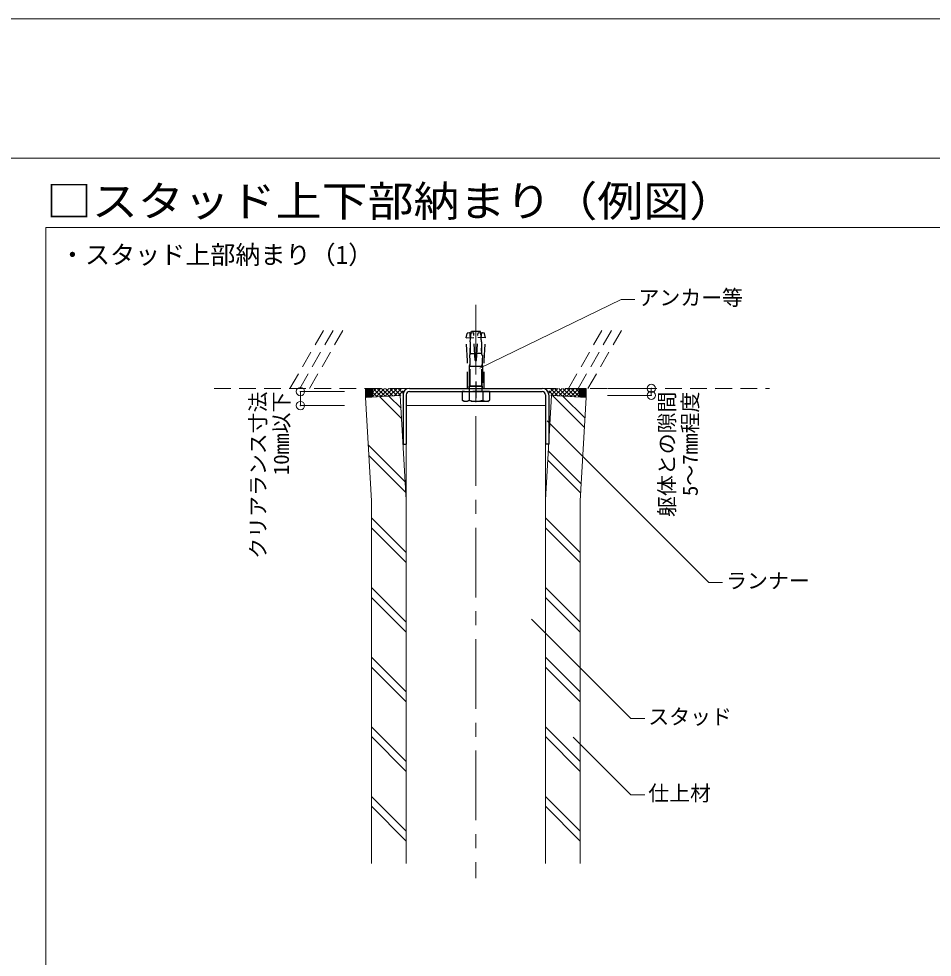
# Model space of a CAD drawing. Units: millimetres on the paper, enlarged 120 times, with parts at other scales. Extents: x -23400 to 38824, y -71984 to 16500.
# Drawn here: x 0 to 7872, y 8416 to 16500 of the extents above; entities that cross this region are included whole.
import ezdxf
from ezdxf.enums import TextEntityAlignment as Align

# ---------------------------------------------------------------- set-up
doc = ezdxf.new("R2010")
doc.units = ezdxf.units.MM
doc.header["$LTSCALE"] = 120
doc.header["$PDMODE"] = 32
doc.header["$PDSIZE"] = 72
doc.linetypes.add('CHAIN1', pattern=[8, 5, -1, 1, -1])
doc.linetypes.add('DASHED1', pattern=[1.8, 1.2, -0.6])
for name, color, linetype, lineweight in [('4-0_中心線', 4, 'CHAIN1', 18), ('4-2_SQバー', 3, 'Continuous', 18), ('4-3_ランナー', 2, 'Continuous', 25), ('4-5_寸法', 7, 'Continuous', 9), ('4-6_文字・矢印', 7, 'Continuous', 18), ('4-9_躯体他', 4, 'DASHED1', 9), ('4-C_ビス・アンカーボルト・強調図形', 2, 'DASHED1', 25), ('4-D_パネル', 4, 'Continuous', 9), ('F-3_ランナー', 4, 'Continuous', 9)]:
    doc.layers.add(name, color=color, linetype=linetype, lineweight=lineweight)
doc.layers.add('F-6_文字・矢印', color=7, linetype='Continuous')
doc.styles.add('ＭＳ ゴシック', font='')
doc.styles.get('ＭＳ ゴシック').set_extended_font_data('MS Gothic')

msp = doc.modelspace()

# ---------------------------------------------------------------- linework, layer by layer
at = {"layer": '4-0_中心線', "lineweight": 9}
msp.add_line((3939.5, 14036.1), (3939.5, 9096.1), dxfattribs=at)
at = {"layer": '4-2_SQバー'}
for p, q in [((3339.5, 13168.5), (4539.5, 13168.5)), ((3339.5, 13168.5), (3339.5, 9223.1)), ((4539.5, 13168.5), (4539.5, 9223.1))]:
    msp.add_line(p, q, dxfattribs=at)
at = {"layer": '4-3_ランナー'}
for p, q in [((3311.9, 13260.9), (3311.9, 12836.1)), ((3339.5, 13260.9), (3339.5, 12836.1)), ((3367.1, 13316.1), (4511.9, 13316.1)), ((3367.1, 13288.5), (4511.9, 13288.5)), ((4539.5, 13260.9), (4539.5, 12836.1)), ((4567.1, 13260.9), (4567.1, 12836.1)), ((3311.9, 12836.1), (3339.5, 12836.1)), ((4567.1, 12836.1), (4539.5, 12836.1))]:
    msp.add_line(p, q, dxfattribs=at)
at = {"layer": '4-3_ランナー', "linetype": 'DASHED1'}
msp.add_line((3867.5, 13316.1), (4011.5, 13316.1), dxfattribs=at)
msp.add_line((3867.5, 13316.1), (4011.5, 13316.1), dxfattribs=at)
at = {"layer": '4-3_ランナー'}
for centre, radius, start, end in [((3367.1, 13260.9), 55.2, 90, 180), ((3367.1, 13260.9), 27.6, 90, 180), ((4511.9, 13260.9), 55.2, 0, 90), ((4511.9, 13260.9), 27.6, 0, 90)]:
    msp.add_arc(centre, radius, start, end, dxfattribs=at)
at = {"layer": '4-5_寸法', "color": 4}
for p, q in [((2427.6, 13288.5), (2805.9, 13288.5)), ((2427.6, 13288.5), (2427.6, 13168.5)), ((5451.4, 13316.1), (5073.1, 13316.1)), ((5451.4, 13316.1), (5451.4, 13256.1)), ((5451.4, 13256.1), (5073.1, 13256.1)), ((2427.6, 13168.5), (2805.9, 13168.5))]:
    msp.add_line(p, q, dxfattribs=at)
at = {"layer": '4-5_寸法'}
for p in [(5451.4, 13316.1), (2427.6, 13288.5), (5451.4, 13256.1), (2427.6, 13168.5)]:
    msp.add_point(p, dxfattribs=at)
at = {"layer": '4-6_文字・矢印'}
for p, q in [((5190.6, 14082.4), (3973.1, 13490.6)), ((5190.6, 14082.4), (5310.6, 14082.4)), ((5946.1, 11643.7), (4554.2, 13035.6)), ((5946.1, 11643.7), (6066.1, 11643.7)), ((5275.4, 10472.2), (4419.9, 11327.6)), ((5275.4, 10472.2), (5395.4, 10472.2)), ((5275.4, 9813.8), (4777.7, 10311.5)), ((5275.4, 9813.8), (5395.4, 9813.8))]:
    msp.add_line(p, q, dxfattribs=at)
at = {"layer": '4-9_躯体他'}
for p, q in [((2337.5, 13316.1), (2639.2, 13838.7)), ((2421.5, 13316.1), (2723.2, 13838.7)), ((2505.5, 13316.1), (2807.2, 13838.7)), ((4737.5, 13316.1), (5039.2, 13838.7)), ((4821.5, 13316.1), (5123.2, 13838.7)), ((4905.5, 13316.1), (5207.2, 13838.7)), ((1682.9, 13316.1), (6470, 13316.1))]:
    msp.add_line(p, q, dxfattribs=at)
at = {"layer": '4-C_ビス・アンカーボルト・強調図形'}
for p, q in [((3857.1, 13750.6), (3864.7, 13788.3)), ((3857.1, 13750.6), (3923, 13754.1)), ((3867.5, 13554.4), (3857.1, 13750.6)), ((3920.8, 13795.8), (3870.3, 13793.1)), ((3892.9, 13733.4), (3889.9, 13788.1)), ((3891.5, 13718.1), (3898.2, 13794.6)), ((3898.2, 13794.6), (3899.1, 13804.5)), ((3899.1, 13804.5), (3902.7, 13808.1)), ((3902.7, 13808.1), (3976.4, 13808.1)), ((3933.5, 13556.1), (3920.8, 13795.8)), ((3945.5, 13556.1), (3958.3, 13795.8)), ((4021.9, 13750.6), (3956, 13754.1)), ((4008.7, 13793.1), (3958.3, 13795.8)), ((3980, 13804.5), (3976.4, 13808.1)), ((3980.8, 13794.6), (3980, 13804.5)), ((3987.5, 13718.1), (3980.8, 13794.6)), ((3986.2, 13733.4), (3989.1, 13788.1)), ((4011.5, 13554.4), (4021.9, 13750.6)), ((4021.9, 13750.6), (4014.3, 13788.3)), ((3891.5, 13718.1), (3891.5, 13616.1)), ((3883.6, 13601.5), (3884, 13601.6)), ((3883.6, 13601.5), (3886.1, 13554.9)), ((3889.7, 13607.3), (3891.5, 13661.4)), ((3891.5, 13616.1), (3930.3, 13616.1)), ((3930.3, 13616.1), (3948.7, 13616.1)), ((3989.4, 13607.3), (3987.5, 13661.4)), ((3995.4, 13601.5), (3992.9, 13554.9)), ((3995.4, 13601.5), (3995, 13601.6)), ((3867.5, 13316.1), (3867.5, 13554.4)), ((3886.1, 13522.1), (3882.4, 13508.1)), ((3882.4, 13508.1), (3996.7, 13508.1)), ((3882.4, 13508.1), (3882.4, 13334.7)), ((3885.5, 13288.5), (3885.5, 13501.3)), ((3886.1, 13554.9), (3886.1, 13522.1)), ((3889.1, 13508.1), (3886.1, 13522.1)), ((3889.1, 13338.6), (3889.1, 13508.1)), ((3933.5, 13556.1), (3945.5, 13556.1)), ((3989.9, 13508.1), (3992.9, 13522.1)), ((3989.9, 13338.6), (3989.9, 13508.1)), ((3992.9, 13554.9), (3992.9, 13522.1)), ((3992.9, 13522.1), (3996.7, 13508.1)), ((3993.5, 13288.5), (3993.5, 13501.3)), ((3996.7, 13508.1), (3996.7, 13334.7)), ((4011.5, 13316.1), (4011.5, 13554.4)), ((3889.1, 13338.6), (3989.9, 13338.6)), ((3889.1, 13338.6), (3989.9, 13338.6)), ((3939.5, 13374.8), (3939.5, 13228.5)), ((4057.1, 13288.5), (3821.9, 13288.5)), ((4057.1, 13288.5), (3821.9, 13288.5)), ((3821.9, 13288.5), (3821.9, 13213.6)), ((3880.7, 13288.5), (3880.7, 13213.6)), ((3881.3, 13334.1), (3997.7, 13334.1)), ((3881.3, 13334.1), (3997.7, 13334.1)), ((3998.3, 13288.5), (3998.3, 13213.6)), ((4057.1, 13288.5), (4057.1, 13213.6)), ((3837.7, 13204.5), (3821.9, 13213.6)), ((4041.4, 13204.5), (3837.7, 13204.5)), ((4041.4, 13204.5), (4057.1, 13213.6))]:
    msp.add_line(p, q, dxfattribs=at)
for points in [[(3987.5, 13718.1), (3987.5, 13616.1), (3948.7, 13616.1)], [(3881.3, 13316.1), (3881.3, 13334.1), (3889.1, 13338.6)], [(3881.3, 13316.1), (3881.3, 13334.1), (3889.1, 13338.6)], [(3997.7, 13316.1), (3997.7, 13334.1), (3989.9, 13338.6)], [(3997.7, 13316.1), (3997.7, 13334.1), (3989.9, 13338.6)]]:
    msp.add_lwpolyline(points, dxfattribs=at)
for centre, radius, start, end in [((3870.6, 13787.1), 6, 93.04141, 168.54141), ((3884, 13787.8), 6, 3.04141, 93.04141), ((3995.1, 13787.8), 6, 86.95857, 176.95857), ((4008.4, 13787.1), 6, 11.45857, 86.95857), ((3883.7, 13607.5), 6, 273.04141, 358.04141), ((3995.4, 13607.5), 6, 181.95857, 266.95857), ((3860.4, 13285.8), 81.8, 241.95868, 263.65706), ((3849.3, 13263), 58.5, 271.95541, 302.42882), ((3939.5, 13399.1), 194.6, 252.41203, 287.58795), ((4029.7, 13263), 58.5, 237.57117, 268.04457), ((4018.7, 13285.8), 81.8, 276.34293, 298.04131)]:
    msp.add_arc(centre, radius, start, end, dxfattribs=at)
at = {"layer": '4-D_パネル'}
for p, q in [((2988.5, 13257.4), (3047.2, 13316.1)), ((2988.5, 13259.1), (3045.5, 13316.1)), ((2988.5, 13260.8), (3043.8, 13316.1)), ((2988.5, 13262.5), (3042.1, 13316.1)), ((2988.5, 13264.2), (3040.4, 13316.1)), ((2988.5, 13265.9), (3038.7, 13316.1)), ((2988.5, 13267.6), (3037, 13316.1)), ((2988.5, 13269.3), (3035.3, 13316.1)), ((2988.5, 13271), (3033.7, 13316.1)), ((2988.5, 13272.7), (3032, 13316.1)), ((2988.5, 13274.4), (3030.3, 13316.1)), ((2988.5, 13276.1), (3028.6, 13316.1)), ((2988.5, 13277.8), (3026.9, 13316.1)), ((2988.5, 13279.5), (3025.2, 13316.1)), ((2988.5, 13281.2), (3023.5, 13316.1)), ((2988.5, 13282.9), (3021.8, 13316.1)), ((2988.5, 13284.6), (3020.1, 13316.1)), ((2988.5, 13286.2), (3018.4, 13316.1)), ((2988.5, 13287.9), (3016.7, 13316.1)), ((2988.5, 13289.6), (3015, 13316.1)), ((2988.5, 13291.3), (3013.3, 13316.1)), ((2988.5, 13293), (3011.6, 13316.1)), ((2988.5, 13294.7), (3009.9, 13316.1)), ((2988.5, 13296.4), (3008.2, 13316.1)), ((2988.5, 13298.1), (3006.5, 13316.1)), ((2988.5, 13299.8), (3004.8, 13316.1)), ((2988.5, 13301.5), (3003.1, 13316.1)), ((2988.5, 13303.2), (3001.4, 13316.1)), ((2988.5, 13304.9), (2999.7, 13316.1)), ((2988.5, 13306.6), (2998, 13316.1)), ((2988.5, 13308.3), (2996.3, 13316.1)), ((2988.5, 13310), (2994.6, 13316.1)), ((2988.5, 13311.7), (2992.9, 13316.1)), ((2988.5, 13313.4), (2991.2, 13316.1)), ((2988.5, 13315.1), (2989.5, 13316.1)), ((2988.5, 13255.7), (3048.5, 13315.7)), ((2988.5, 13254), (3048.5, 13314)), ((2988.5, 13252.3), (3048.5, 13312.3)), ((2988.5, 13250.6), (3048.5, 13310.6)), ((2988.5, 13248.9), (3048.5, 13308.9)), ((2988.5, 13247.2), (3048.5, 13307.2)), ((2988.5, 13245.5), (3048.5, 13305.5)), ((2988.5, 13243.8), (3048.5, 13303.8)), ((2988.5, 13242.1), (3048.5, 13302.1)), ((2988.5, 13240.4), (3048.5, 13300.4)), ((2988.7, 13238.9), (3048.5, 13298.7)), ((2990.5, 13239), (3048.5, 13297)), ((2992.3, 13239.1), (3048.5, 13295.3)), ((2994.1, 13239.2), (3048.5, 13293.6)), ((2995.9, 13239.3), (3048.5, 13291.9)), ((2997.7, 13239.4), (3048.5, 13290.2)), ((2999.5, 13239.5), (3048.5, 13288.5)), ((3001.3, 13239.6), (3048.5, 13286.9)), ((3003.1, 13239.7), (3048.5, 13285.2)), ((3004.9, 13239.8), (3048.5, 13283.5)), ((3006.7, 13240), (3048.5, 13281.8)), ((3008.5, 13240.1), (3048.5, 13280.1)), ((3010.3, 13240.2), (3048.5, 13278.4)), ((3012.1, 13240.3), (3048.5, 13276.7)), ((3013.9, 13240.4), (3048.5, 13275)), ((3015.7, 13240.5), (3048.5, 13273.3)), ((3017.5, 13240.6), (3048.5, 13271.6)), ((3019.3, 13240.7), (3048.5, 13269.9)), ((3021.1, 13240.8), (3048.5, 13268.2)), ((3022.9, 13240.9), (3048.5, 13266.5)), ((3024.7, 13241), (3048.5, 13264.8)), ((3026.5, 13241.1), (3048.5, 13263.1)), ((3028.3, 13241.2), (3048.5, 13261.4)), ((3030.1, 13241.3), (3048.5, 13259.7)), ((3031.9, 13241.4), (3048.5, 13258)), ((3048.5, 13283.6), (3081.1, 13316.1)), ((3048.5, 13247.6), (3117.1, 13316.1)), ((3048.5, 13284.8), (3088.7, 13244.7)), ((3053.2, 13316.1), (3122.7, 13246.6)), ((3081.2, 13244.2), (3153.1, 13316.1)), ((3089.2, 13316.1), (3156.8, 13248.6)), ((3119.4, 13246.4), (3189.1, 13316.1)), ((3125.2, 13316.1), (3190.8, 13250.5)), ((3157.6, 13248.6), (3225.1, 13316.1)), ((3161.2, 13316.1), (3224.9, 13252.5)), ((3195.8, 13250.8), (3261.1, 13316.1)), ((3197.2, 13316.1), (3258.9, 13254.5)), ((3233.2, 13316.1), (3293.2, 13256.1)), ((3234, 13253), (3297.1, 13316.1)), ((3269.2, 13316.1), (3309.5, 13275.8)), ((3272.2, 13255.2), (3311.9, 13295)), ((3297.1, 13316.1), (3297.2, 13316.2)), ((4606.9, 13255.2), (4567.1, 13295)), ((4609.8, 13316.1), (4569.5, 13275.8)), ((4582, 13316.1), (4581.9, 13316.2)), ((4645.1, 13253), (4582, 13316.1)), ((4645.8, 13316.1), (4585.8, 13256.1)), ((4683.3, 13250.8), (4618, 13316.1)), ((4681.8, 13316.1), (4620.1, 13254.5)), ((4721.5, 13248.6), (4654, 13316.1)), ((4717.8, 13316.1), (4654.2, 13252.5)), ((4753.8, 13316.1), (4688.2, 13250.5)), ((4759.7, 13246.4), (4690, 13316.1)), ((4789.8, 13316.1), (4722.3, 13248.6)), ((4797.9, 13244.2), (4726, 13316.1)), ((4825.8, 13316.1), (4756.3, 13246.6)), ((4830.5, 13247.6), (4762, 13316.1)), ((4830.5, 13284.8), (4790.4, 13244.7)), ((4830.5, 13283.6), (4798, 13316.1)), ((4830.5, 13256.4), (4890.2, 13316.1)), ((4830.5, 13258.1), (4888.5, 13316.1)), ((4830.5, 13259.8), (4886.8, 13316.1)), ((4830.5, 13261.5), (4885.1, 13316.1)), ((4830.5, 13263.2), (4883.4, 13316.1)), ((4830.5, 13264.9), (4881.7, 13316.1)), ((4830.5, 13266.6), (4880, 13316.1)), ((4830.5, 13268.3), (4878.4, 13316.1)), ((4830.5, 13270), (4876.7, 13316.1)), ((4830.5, 13271.7), (4875, 13316.1)), ((4830.5, 13273.4), (4873.3, 13316.1)), ((4830.5, 13275.1), (4871.6, 13316.1)), ((4830.5, 13276.8), (4869.9, 13316.1)), ((4830.5, 13278.5), (4868.2, 13316.1)), ((4830.5, 13280.2), (4866.5, 13316.1)), ((4830.5, 13281.9), (4864.8, 13316.1)), ((4830.5, 13283.6), (4863.1, 13316.1)), ((4830.5, 13285.3), (4861.4, 13316.1)), ((4830.5, 13287), (4859.7, 13316.1)), ((4830.5, 13288.7), (4858, 13316.1)), ((4830.5, 13290.4), (4856.3, 13316.1)), ((4830.5, 13292.1), (4854.6, 13316.1)), ((4830.5, 13293.7), (4852.9, 13316.1)), ((4830.5, 13295.4), (4851.2, 13316.1)), ((4830.5, 13297.1), (4849.5, 13316.1)), ((4830.5, 13298.8), (4847.8, 13316.1)), ((4830.5, 13300.5), (4846.1, 13316.1)), ((4830.5, 13302.2), (4844.4, 13316.1)), ((4830.5, 13303.9), (4842.7, 13316.1)), ((4830.5, 13305.6), (4841, 13316.1)), ((4830.5, 13307.3), (4839.3, 13316.1)), ((4830.5, 13309), (4837.6, 13316.1)), ((4830.5, 13310.7), (4835.9, 13316.1)), ((4830.5, 13312.4), (4834.2, 13316.1)), ((4830.5, 13314.1), (4832.5, 13316.1)), ((4830.5, 13315.8), (4830.8, 13316.1)), ((4830.5, 13254.7), (4890.5, 13314.7)), ((4830.5, 13253), (4890.5, 13313)), ((4830.5, 13251.3), (4890.5, 13311.3)), ((4830.5, 13249.6), (4890.5, 13309.6)), ((4830.5, 13247.9), (4890.5, 13307.9)), ((4830.5, 13246.2), (4890.5, 13306.2)), ((4830.5, 13244.5), (4890.5, 13304.5)), ((4830.5, 13242.8), (4890.5, 13302.8)), ((4831.7, 13242.3), (4890.5, 13301.1)), ((4833.3, 13242.2), (4890.5, 13299.4)), ((4834.9, 13242.1), (4890.5, 13297.7)), ((4836.5, 13242), (4890.5, 13296)), ((4838.1, 13241.9), (4890.5, 13294.4)), ((4839.7, 13241.8), (4890.5, 13292.7)), ((4841.3, 13241.7), (4890.5, 13291)), ((4842.9, 13241.6), (4890.5, 13289.3)), ((4844.5, 13241.6), (4890.5, 13287.6)), ((4846.1, 13241.5), (4890.5, 13285.9)), ((4847.7, 13241.4), (4890.5, 13284.2)), ((4849.3, 13241.3), (4890.5, 13282.5)), ((4850.9, 13241.2), (4890.5, 13280.8)), ((4852.5, 13241.1), (4890.5, 13279.1)), ((4854.1, 13241), (4890.5, 13277.4)), ((4855.8, 13240.9), (4890.5, 13275.7)), ((4857.4, 13240.8), (4890.5, 13274)), ((4859, 13240.7), (4890.5, 13272.3)), ((4860.6, 13240.6), (4890.5, 13270.6)), ((4862.2, 13240.5), (4890.5, 13268.9)), ((4863.8, 13240.4), (4890.5, 13267.2)), ((4865.4, 13240.4), (4890.5, 13265.5)), ((4867, 13240.3), (4890.5, 13263.8)), ((4868.6, 13240.2), (4890.5, 13262.1)), ((4870.2, 13240.1), (4890.5, 13260.4)), ((4871.8, 13240), (4890.5, 13258.7)), ((3287.8, 13256.1), (2988.5, 13238.9)), ((3039.8, 12347.5), (2988.5, 13238.9)), ((3033.7, 13241.5), (3048.5, 13256.3)), ((3035.5, 13241.6), (3048.5, 13254.6)), ((3037.3, 13241.7), (3048.5, 13252.9)), ((3039.1, 13241.8), (3048.5, 13251.2)), ((3040.9, 13241.9), (3048.5, 13249.5)), ((3042.7, 13242), (3048.5, 13247.8)), ((3044.5, 13242.1), (3048.5, 13246.1)), ((3046.3, 13242.2), (3048.5, 13244.4)), ((3048.1, 13242.3), (3048.5, 13242.7)), ((3048.5, 13248.8), (3054.6, 13242.7)), ((3299.2, 13056.5), (3109.8, 13245.9)), ((3294.1, 13146.5), (3190.1, 13250.5)), ((3339.5, 12356.1), (3287.8, 13256.1)), ((4539.5, 12356.1), (4591.3, 13256.1)), ((4591.3, 13256.1), (4890.5, 13238.9)), ((4875.6, 12980.1), (4600.1, 13255.6)), ((4880.3, 13060.3), (4690.1, 13250.4)), ((4830.5, 13248.8), (4824.4, 13242.7)), ((4890.5, 13238.9), (4830.5, 13242.4)), ((4839.3, 12347.5), (4890.5, 13238.9)), ((4873.4, 13239.9), (4890.5, 13257)), ((4875, 13239.8), (4890.5, 13255.3)), ((4876.6, 13239.7), (4890.5, 13253.6)), ((4878.2, 13239.6), (4890.5, 13251.9)), ((4879.8, 13239.5), (4890.5, 13250.2)), ((4881.4, 13239.4), (4890.5, 13248.5)), ((4883, 13239.3), (4890.5, 13246.8)), ((4884.6, 13239.2), (4890.5, 13245.1)), ((4886.2, 13239.2), (4890.5, 13243.4)), ((4887.8, 13239.1), (4890.5, 13241.7)), ((4889.5, 13239), (4890.5, 13240)), ((3330.7, 12509.9), (3012.1, 12828.5)), ((4847.6, 12492.9), (4563.7, 12776.9)), ((3335.9, 12419.9), (3017.3, 12738.4)), ((4843, 12412.7), (4559.1, 12696.6)), ((3039.5, 9223.1), (3039.5, 12356.1)), ((3339.5, 9223.1), (3339.5, 12356.1)), ((4539.5, 9223.1), (4539.5, 12356.1)), ((4839.5, 9223.1), (4839.5, 12356.1)), ((3339.5, 11901.1), (3039.5, 12201.1)), ((4839.5, 11901.1), (4539.5, 12201.1)), ((3339.5, 11816.2), (3039.5, 12116.2)), ((4839.5, 11816.2), (4539.5, 12116.2)), ((3339.5, 11301.1), (3039.5, 11601.1)), ((4839.5, 11301.1), (4539.5, 11601.1)), ((3339.5, 11216.2), (3039.5, 11516.2)), ((4839.5, 11216.2), (4539.5, 11516.2)), ((3339.5, 10701.1), (3039.5, 11001.1)), ((4839.5, 10701.1), (4539.5, 11001.1)), ((3339.5, 10616.2), (3039.5, 10916.2)), ((4839.5, 10616.2), (4539.5, 10916.2)), ((3339.5, 10101.1), (3039.5, 10401.1)), ((4839.5, 10101.1), (4539.5, 10401.1)), ((3339.5, 10016.2), (3039.5, 10316.2)), ((4839.5, 10016.2), (4539.5, 10316.2)), ((3339.5, 9501.1), (3039.5, 9801.1)), ((4839.5, 9501.1), (4539.5, 9801.1)), ((3339.5, 9416.2), (3039.5, 9716.2)), ((4839.5, 9416.2), (4539.5, 9716.2))]:
    msp.add_line(p, q, dxfattribs=at)
for points in [[(2988.5, 13238.9), (2988.5, 13316.1), (3048.5, 13316.1), (3048.5, 13242.4)], [(4890.5, 13238.9), (4890.5, 13316.1), (4830.5, 13316.1), (4830.5, 13242.4)]]:
    msp.add_lwpolyline(points, dxfattribs=at)
at = {"layer": 'F-3_ランナー', "color": 3, "lineweight": 18}
for p, q in [((-23400, 16500), (23400, 16500)), ((-23400, 15300), (23400, 15300)), ((234.5, 14700.8), (234.5, 900.8)), ((234.5, 14700.8), (22914.5, 14700.8))]:
    msp.add_line(p, q, dxfattribs=at)
msp.add_lwpolyline([(-23400, 16500), (23400, 16500), (23400, -16500)], dxfattribs=at)

# ---------------------------------------------------------------- texts
at = {"layer": '4-5_寸法', "style": 'ＭＳ ゴシック'}
for s, p in [('クリアランス寸法', (2167.6, 11848.5)), ('10mm以下', (2367.6, 12568.5)), ('躯体との隙間', (5691.4, 12208.5)), ('5～7mm程度', (5891.4, 12388.5))]:
    msp.add_text(s, height=132, rotation=90, dxfattribs=at).set_placement(p, align=Align.BOTTOM_LEFT)
at = {"layer": '4-6_文字・矢印', "style": 'ＭＳ ゴシック'}
for s, height, p in [('・スタッド上部納まり（1）', 158.4, (354.5, 14340.8)), ('アンカー等', 132, (5340.6, 13992.4)), ('ランナー', 132, (6096.1, 11553.7)), ('スタッド', 132, (5425.4, 10382.2)), ('仕上材', 132, (5425.4, 9723.8))]:
    msp.add_text(s, height=height, dxfattribs=at).set_placement(p, align=Align.BOTTOM_LEFT)
at = {"layer": 'F-6_文字・矢印', "style": 'ＭＳ ゴシック', "width": 1.1}
msp.add_text('□スタッド上下部納まり（例図）', height=263.9, dxfattribs=at).set_placement((234.5, 14717.9), align=Align.BOTTOM_LEFT)

doc.saveas('drawing.dxf')
